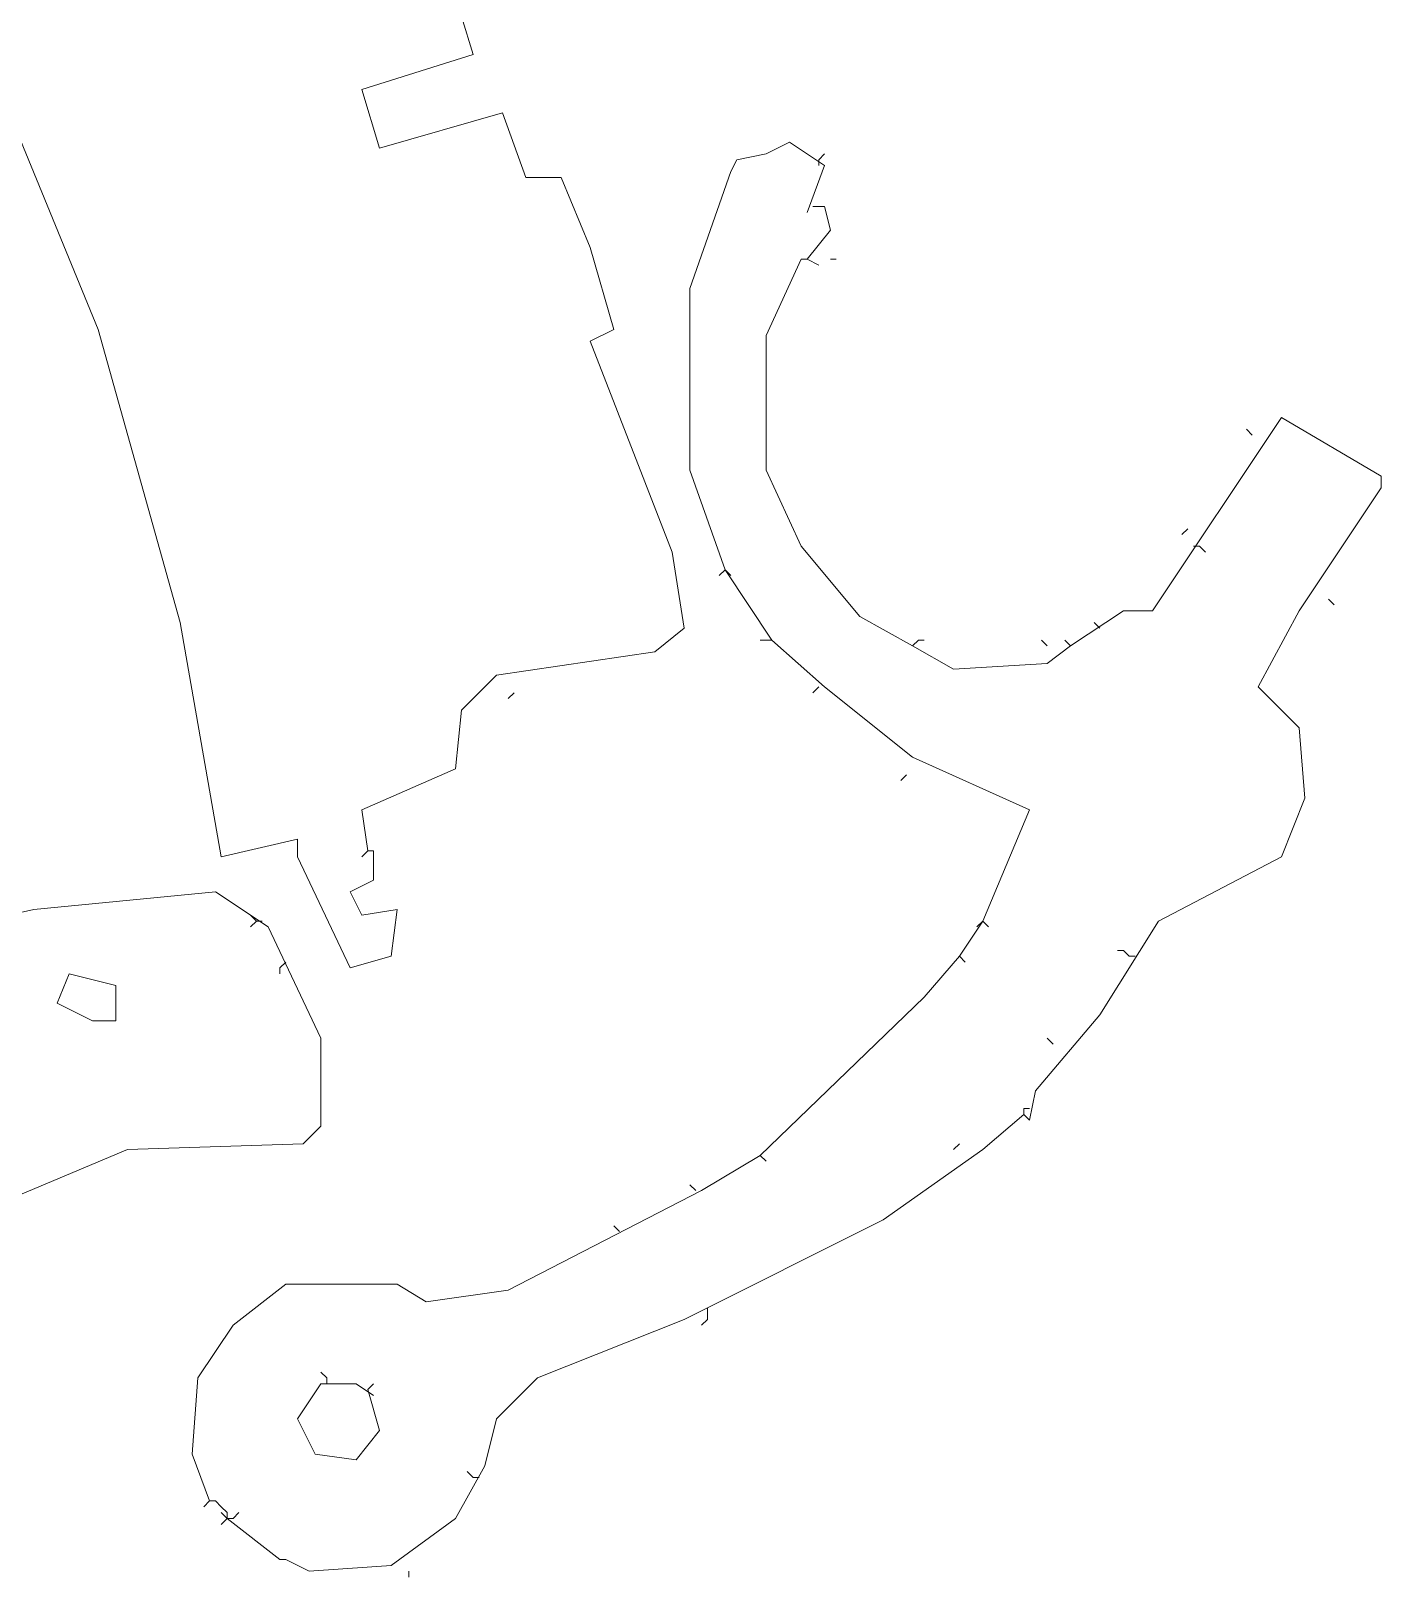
# Model space of a CAD drawing. Header units: millimetres. Extents: x -91 to 120, y -182 to 176.
# Drawn here: x 40.1 to 120.5, y -175.8 to -83.7 of the extents above; entities that cross this region are included whole.
import ezdxf

# ---------------------------------------------------------------- set-up
doc = ezdxf.new("R2010")
doc.units = ezdxf.units.MM
doc.header["$MEASUREMENT"] = 0
doc.layers.add('Katman 1', color=7, linetype='Continuous')

msp = doc.modelspace()

# ---------------------------------------------------------------- linework, layer by layer
at = {"layer": 'Katman 1', "lineweight": 9}
for points, knots in [([(60.1428, -132.5137), (60.1428, -132.5137), (60.4916, -132.5137), (60.4916, -132.5137), (60.4916, -132.5137), (60.4916, -132.5137), (60.4916, -134.2579), (60.4916, -134.2579), (60.4916, -134.2579), (60.4916, -134.2579), (59.0963, -134.9555), (59.0963, -134.9555), (59.0963, -134.9555), (59.0963, -134.9555), (59.7939, -136.3509), (59.7939, -136.3509), (59.7939, -136.3509), (59.7939, -136.3509), (61.8869, -136.002), (61.8869, -136.002), (61.8869, -136.002), (61.8869, -136.002), (61.5381, -138.7927), (61.5381, -138.7927), (61.5381, -138.7927), (61.5381, -138.7927), (59.0963, -139.4904), (59.0963, -139.4904), (59.0963, -139.4904), (59.0963, -139.4904), (55.9567, -132.8625), (55.9567, -132.8625), (55.9567, -132.8625), (55.9567, -132.8625), (55.9567, -131.816), (55.9567, -131.816), (55.9567, -131.816), (55.9567, -131.816), (51.4218, -132.8625), (51.4218, -132.8625), (51.4218, -132.8625), (51.4218, -132.8625), (48.98, -118.909), (48.98, -118.909), (48.98, -118.909), (48.98, -118.909), (44.0962, -101.4672), (44.0962, -101.4672), (44.0962, -101.4672), (44.0962, -101.4672), (38.5149, -87.8625), (38.5149, -87.8625), (38.5149, -87.8625), (38.5149, -87.8625), (31.5381, -73.5602), (31.5381, -73.5602), (31.5381, -73.5602), (31.5381, -73.5602), (30.4916, -72.1648), (30.4916, -72.1648), (30.4916, -72.1648), (30.4916, -72.1648), (24.5614, -62.3974), (24.5614, -62.3974), (24.5614, -62.3974), (24.5614, -62.3974), (28.0498, -61.002), (28.0498, -61.002), (28.0498, -61.002), (28.0498, -61.002), (27.0032, -57.1648), (27.0032, -57.1648), (27.0032, -57.1648), (27.0032, -57.1648), (25.259, -52.2811), (25.259, -52.2811)], [0, 0, 0, 0, 0.05, 0.05, 0.05, 0.05, 0.1, 0.1, 0.1, 0.1, 0.15, 0.15, 0.15, 0.15, 0.2, 0.2, 0.2, 0.2, 0.25, 0.25, 0.25, 0.25, 0.3, 0.3, 0.3, 0.3, 0.35, 0.35, 0.35, 0.35, 0.4, 0.4, 0.4, 0.4, 0.45, 0.45, 0.45, 0.45, 0.5, 0.5, 0.5, 0.5, 0.55, 0.55, 0.55, 0.55, 0.6, 0.6, 0.6, 0.6, 0.65, 0.65, 0.65, 0.65, 0.7, 0.7, 0.7, 0.7, 0.75, 0.75, 0.75, 0.75, 0.8, 0.8, 0.8, 0.8, 0.85, 0.85, 0.85, 0.85, 0.9, 0.9, 0.9, 0.9, 1, 1, 1, 1]), ([(60.1428, -132.5137), (60.1428, -132.5137), (59.7939, -130.0718), (59.7939, -130.0718), (59.7939, -130.0718), (59.7939, -130.0718), (65.3753, -127.6299), (65.3753, -127.6299), (65.3753, -127.6299), (65.3753, -127.6299), (65.7242, -124.1416), (65.7242, -124.1416), (65.7242, -124.1416), (65.7242, -124.1416), (67.8172, -122.0485), (67.8172, -122.0485), (67.8172, -122.0485), (67.8172, -122.0485), (77.2358, -120.6532), (77.2358, -120.6532), (77.2358, -120.6532), (77.2358, -120.6532), (78.98, -119.2579), (78.98, -119.2579), (78.98, -119.2579), (78.98, -119.2579), (78.2823, -114.723), (78.2823, -114.723), (78.2823, -114.723), (78.2823, -114.723), (73.3986, -102.1648), (73.3986, -102.1648), (73.3986, -102.1648), (73.3986, -102.1648), (74.7939, -101.4672), (74.7939, -101.4672), (74.7939, -101.4672), (74.7939, -101.4672), (73.3986, -96.5834), (73.3986, -96.5834), (73.3986, -96.5834), (73.3986, -96.5834), (71.6544, -92.3974), (71.6544, -92.3974), (71.6544, -92.3974), (71.6544, -92.3974), (69.5614, -92.3974), (69.5614, -92.3974), (69.5614, -92.3974), (69.5614, -92.3974), (68.166, -88.5602), (68.166, -88.5602), (68.166, -88.5602), (68.166, -88.5602), (60.8404, -90.6532), (60.8404, -90.6532), (60.8404, -90.6532), (60.8404, -90.6532), (59.7939, -87.1648), (59.7939, -87.1648), (59.7939, -87.1648), (59.7939, -87.1648), (66.4218, -85.0718), (66.4218, -85.0718), (66.4218, -85.0718), (66.4218, -85.0718), (65.0265, -80.5369), (65.0265, -80.5369), (65.0265, -80.5369), (65.0265, -80.5369), (66.7707, -79.8393), (66.7707, -79.8393), (66.7707, -79.8393), (66.7707, -79.8393), (63.2823, -70.7695), (63.2823, -70.7695), (63.2823, -70.7695), (63.2823, -70.7695), (61.1893, -70.7695), (61.1893, -70.7695), (61.1893, -70.7695), (61.1893, -70.7695), (55.6079, -56.4672), (55.6079, -56.4672), (55.6079, -56.4672), (55.6079, -56.4672), (53.5149, -54.723), (53.5149, -54.723), (53.5149, -54.723), (53.5149, -54.723), (49.6777, -55.0718), (49.6777, -55.0718), (49.6777, -55.0718), (49.6777, -55.0718), (43.3986, -58.5602), (43.3986, -58.5602), (43.3986, -58.5602), (43.3986, -58.5602), (40.259, -58.5602), (40.259, -58.5602), (40.259, -58.5602), (40.259, -58.5602), (38.5149, -57.5137), (38.5149, -57.5137), (38.5149, -57.5137), (38.5149, -57.5137), (35.0265, -58.2113), (35.0265, -58.2113), (35.0265, -58.2113), (35.0265, -58.2113), (32.5846, -59.2578), (32.5846, -59.2578), (32.5846, -59.2578), (32.5846, -59.2578), (31.5381, -57.8625), (31.5381, -57.8625), (31.5381, -57.8625), (31.5381, -57.8625), (30.8404, -55.7695), (30.8404, -55.7695), (30.8404, -55.7695), (30.8404, -55.7695), (28.7474, -55.7695), (28.7474, -55.7695), (28.7474, -55.7695), (28.7474, -55.7695), (28.7474, -54.3741), (28.7474, -54.3741), (28.7474, -54.3741), (28.7474, -54.3741), (29.7939, -53.6765), (29.7939, -53.6765), (29.7939, -53.6765), (29.7939, -53.6765), (29.0963, -51.9323), (29.0963, -51.9323), (29.0963, -51.9323), (29.0963, -51.9323), (26.3056, -51.5834), (26.3056, -51.5834)], [0, 0, 0, 0, 0.0277778, 0.0277778, 0.0277778, 0.0277778, 0.0555556, 0.0555556, 0.0555556, 0.0555556, 0.0833333, 0.0833333, 0.0833333, 0.0833333, 0.1111111, 0.1111111, 0.1111111, 0.1111111, 0.1388889, 0.1388889, 0.1388889, 0.1388889, 0.1666667, 0.1666667, 0.1666667, 0.1666667, 0.1944444, 0.1944444, 0.1944444, 0.1944444, 0.2222222, 0.2222222, 0.2222222, 0.2222222, 0.25, 0.25, 0.25, 0.25, 0.2777778, 0.2777778, 0.2777778, 0.2777778, 0.3055556, 0.3055556, 0.3055556, 0.3055556, 0.3333333, 0.3333333, 0.3333333, 0.3333333, 0.3611111, 0.3611111, 0.3611111, 0.3611111, 0.3888889, 0.3888889, 0.3888889, 0.3888889, 0.4166667, 0.4166667, 0.4166667, 0.4166667, 0.4444444, 0.4444444, 0.4444444, 0.4444444, 0.4722222, 0.4722222, 0.4722222, 0.4722222, 0.5, 0.5, 0.5, 0.5, 0.5277778, 0.5277778, 0.5277778, 0.5277778, 0.5555556, 0.5555556, 0.5555556, 0.5555556, 0.5833333, 0.5833333, 0.5833333, 0.5833333, 0.6111111, 0.6111111, 0.6111111, 0.6111111, 0.6388889, 0.6388889, 0.6388889, 0.6388889, 0.6666667, 0.6666667, 0.6666667, 0.6666667, 0.6944444, 0.6944444, 0.6944444, 0.6944444, 0.7222222, 0.7222222, 0.7222222, 0.7222222, 0.75, 0.75, 0.75, 0.75, 0.7777778, 0.7777778, 0.7777778, 0.7777778, 0.8055556, 0.8055556, 0.8055556, 0.8055556, 0.8333333, 0.8333333, 0.8333333, 0.8333333, 0.8611111, 0.8611111, 0.8611111, 0.8611111, 0.8888889, 0.8888889, 0.8888889, 0.8888889, 0.9166667, 0.9166667, 0.9166667, 0.9166667, 0.9444444, 0.9444444, 0.9444444, 0.9444444, 1, 1, 1, 1]), ([(81.4218, -115.7695), (81.4218, -115.7695), (79.3288, -109.8392), (79.3288, -109.8392), (79.3288, -109.8392), (79.3288, -109.8392), (79.3288, -99.0253), (79.3288, -99.0253), (79.3288, -99.0253), (79.3288, -99.0253), (81.7707, -92.0485), (81.7707, -92.0485), (81.7707, -92.0485), (81.7707, -92.0485), (82.1195, -91.3509), (82.1195, -91.3509), (82.1195, -91.3509), (82.1195, -91.3509), (83.8637, -91.002), (83.8637, -91.002), (83.8637, -91.002), (83.8637, -91.002), (85.259, -90.3044), (85.259, -90.3044), (85.259, -90.3044), (85.259, -90.3044), (87.3521, -91.6997), (87.3521, -91.6997), (87.3521, -91.6997), (87.3521, -91.6997), (86.3056, -94.4904), (86.3056, -94.4904)], [0, 0, 0, 0, 0.1111111, 0.1111111, 0.1111111, 0.1111111, 0.2222222, 0.2222222, 0.2222222, 0.2222222, 0.3333333, 0.3333333, 0.3333333, 0.3333333, 0.4444444, 0.4444444, 0.4444444, 0.4444444, 0.5555556, 0.5555556, 0.5555556, 0.5555556, 0.6666667, 0.6666667, 0.6666667, 0.6666667, 0.7777778, 0.7777778, 0.7777778, 0.7777778, 1, 1, 1, 1]), ([(86.3056, -97.2811), (86.3056, -97.2811), (87.7009, -95.5369), (87.7009, -95.5369), (87.7009, -95.5369), (87.7009, -95.5369), (87.3521, -94.1416), (87.3521, -94.1416), (87.3521, -94.1416), (87.3521, -94.1416), (86.6544, -94.1416), (86.6544, -94.1416)], [0, 0, 0, 0, 0.25, 0.25, 0.25, 0.25, 0.5, 0.5, 0.5, 0.5, 1, 1, 1, 1]), ([(92.5846, -120.3044), (92.5846, -120.3044), (89.4451, -118.5602), (89.4451, -118.5602), (89.4451, -118.5602), (89.4451, -118.5602), (85.9567, -114.3741), (85.9567, -114.3741), (85.9567, -114.3741), (85.9567, -114.3741), (83.8637, -109.8392), (83.8637, -109.8392), (83.8637, -109.8392), (83.8637, -109.8392), (83.8637, -101.816), (83.8637, -101.816), (83.8637, -101.816), (83.8637, -101.816), (85.9567, -97.2811), (85.9567, -97.2811), (85.9567, -97.2811), (85.9567, -97.2811), (86.3056, -97.2811), (86.3056, -97.2811), (86.3056, -97.2811), (86.3056, -97.2811), (87.0032, -97.63), (87.0032, -97.63)], [0, 0, 0, 0, 0.125, 0.125, 0.125, 0.125, 0.25, 0.25, 0.25, 0.25, 0.375, 0.375, 0.375, 0.375, 0.5, 0.5, 0.5, 0.5, 0.625, 0.625, 0.625, 0.625, 0.75, 0.75, 0.75, 0.75, 1, 1, 1, 1]), ([(51.7707, -172.2811), (51.7707, -172.2811), (54.9102, -174.723), (54.9102, -174.723), (54.9102, -174.723), (54.9102, -174.723), (55.2591, -174.723), (55.2591, -174.723), (55.2591, -174.723), (55.2591, -174.723), (56.6544, -175.4206), (56.6544, -175.4206), (56.6544, -175.4206), (56.6544, -175.4206), (61.5381, -175.0718), (61.5381, -175.0718), (61.5381, -175.0718), (61.5381, -175.0718), (65.3753, -172.2811), (65.3753, -172.2811), (65.3753, -172.2811), (65.3753, -172.2811), (67.1195, -169.1416), (67.1195, -169.1416), (67.1195, -169.1416), (67.1195, -169.1416), (67.8172, -166.3509), (67.8172, -166.3509), (67.8172, -166.3509), (67.8172, -166.3509), (70.259, -163.909), (70.259, -163.909), (70.259, -163.909), (70.259, -163.909), (78.98, -160.4207), (78.98, -160.4207), (78.98, -160.4207), (78.98, -160.4207), (90.8405, -154.4904), (90.8405, -154.4904), (90.8405, -154.4904), (90.8405, -154.4904), (96.7707, -150.3044), (96.7707, -150.3044), (96.7707, -150.3044), (96.7707, -150.3044), (99.2125, -148.2113), (99.2125, -148.2113), (99.2125, -148.2113), (99.2125, -148.2113), (99.5614, -148.5602), (99.5614, -148.5602), (99.5614, -148.5602), (99.5614, -148.5602), (99.9102, -146.816), (99.9102, -146.816), (99.9102, -146.816), (99.9102, -146.816), (103.7474, -142.2811), (103.7474, -142.2811), (103.7474, -142.2811), (103.7474, -142.2811), (107.2358, -136.6997), (107.2358, -136.6997), (107.2358, -136.6997), (107.2358, -136.6997), (114.5614, -132.8625), (114.5614, -132.8625), (114.5614, -132.8625), (114.5614, -132.8625), (115.9567, -129.3741), (115.9567, -129.3741), (115.9567, -129.3741), (115.9567, -129.3741), (115.6079, -125.1881), (115.6079, -125.1881), (115.6079, -125.1881), (115.6079, -125.1881), (113.166, -122.7462), (113.166, -122.7462), (113.166, -122.7462), (113.166, -122.7462), (115.6079, -118.2113), (115.6079, -118.2113), (115.6079, -118.2113), (115.6079, -118.2113), (120.4916, -110.8858), (120.4916, -110.8858), (120.4916, -110.8858), (120.4916, -110.8858), (120.4916, -110.1881), (120.4916, -110.1881), (120.4916, -110.1881), (120.4916, -110.1881), (114.5614, -106.6997), (114.5614, -106.6997), (114.5614, -106.6997), (114.5614, -106.6997), (106.8869, -118.2113), (106.8869, -118.2113), (106.8869, -118.2113), (106.8869, -118.2113), (105.1428, -118.2113), (105.1428, -118.2113), (105.1428, -118.2113), (105.1428, -118.2113), (102.0032, -120.3044), (102.0032, -120.3044), (102.0032, -120.3044), (102.0032, -120.3044), (101.6544, -119.9555), (101.6544, -119.9555)], [0, 0, 0, 0, 0.0344828, 0.0344828, 0.0344828, 0.0344828, 0.0689655, 0.0689655, 0.0689655, 0.0689655, 0.1034483, 0.1034483, 0.1034483, 0.1034483, 0.137931, 0.137931, 0.137931, 0.137931, 0.1724138, 0.1724138, 0.1724138, 0.1724138, 0.2068966, 0.2068966, 0.2068966, 0.2068966, 0.2413793, 0.2413793, 0.2413793, 0.2413793, 0.2758621, 0.2758621, 0.2758621, 0.2758621, 0.3103448, 0.3103448, 0.3103448, 0.3103448, 0.3448276, 0.3448276, 0.3448276, 0.3448276, 0.3793103, 0.3793103, 0.3793103, 0.3793103, 0.4137931, 0.4137931, 0.4137931, 0.4137931, 0.4482759, 0.4482759, 0.4482759, 0.4482759, 0.4827586, 0.4827586, 0.4827586, 0.4827586, 0.5172414, 0.5172414, 0.5172414, 0.5172414, 0.5517241, 0.5517241, 0.5517241, 0.5517241, 0.5862069, 0.5862069, 0.5862069, 0.5862069, 0.6206897, 0.6206897, 0.6206897, 0.6206897, 0.6551724, 0.6551724, 0.6551724, 0.6551724, 0.6896552, 0.6896552, 0.6896552, 0.6896552, 0.7241379, 0.7241379, 0.7241379, 0.7241379, 0.7586207, 0.7586207, 0.7586207, 0.7586207, 0.7931034, 0.7931034, 0.7931034, 0.7931034, 0.8275862, 0.8275862, 0.8275862, 0.8275862, 0.862069, 0.862069, 0.862069, 0.862069, 0.8965517, 0.8965517, 0.8965517, 0.8965517, 0.9310345, 0.9310345, 0.9310345, 0.9310345, 1, 1, 1, 1]), ([(84.2125, -119.9555), (84.2125, -119.9555), (81.4218, -115.7695), (81.4218, -115.7695), (81.4218, -115.7695), (81.4218, -115.7695), (81.073, -116.1183), (81.073, -116.1183)], [0, 0, 0, 0, 0.3333333, 0.3333333, 0.3333333, 0.3333333, 1, 1, 1, 1]), ([(96.7707, -136.6997), (96.7707, -136.6997), (99.5614, -130.0718), (99.5614, -130.0718), (99.5614, -130.0718), (99.5614, -130.0718), (92.5846, -126.9323), (92.5846, -126.9323), (92.5846, -126.9323), (92.5846, -126.9323), (87.3521, -122.7462), (87.3521, -122.7462), (87.3521, -122.7462), (87.3521, -122.7462), (84.2125, -119.9555), (84.2125, -119.9555), (84.2125, -119.9555), (84.2125, -119.9555), (83.5149, -119.9555), (83.5149, -119.9555)], [0, 0, 0, 0, 0.1666667, 0.1666667, 0.1666667, 0.1666667, 0.3333333, 0.3333333, 0.3333333, 0.3333333, 0.5, 0.5, 0.5, 0.5, 0.6666667, 0.6666667, 0.6666667, 0.6666667, 1, 1, 1, 1]), ([(92.5846, -120.3044), (92.5846, -120.3044), (92.9335, -119.9555), (92.9335, -119.9555), (92.9335, -119.9555), (92.9335, -119.9555), (93.2823, -119.9555), (93.2823, -119.9555)], [0, 0, 0, 0, 0.3333333, 0.3333333, 0.3333333, 0.3333333, 1, 1, 1, 1]), ([(92.5846, -120.3044), (92.5846, -120.3044), (95.0265, -121.6997), (95.0265, -121.6997), (95.0265, -121.6997), (95.0265, -121.6997), (100.6079, -121.3509), (100.6079, -121.3509), (100.6079, -121.3509), (100.6079, -121.3509), (102.0032, -120.3044), (102.0032, -120.3044)], [0, 0, 0, 0, 0.25, 0.25, 0.25, 0.25, 0.5, 0.5, 0.5, 0.5, 1, 1, 1, 1]), ([(30.8404, -149.6067), (30.8404, -149.6067), (33.2823, -148.909), (33.2823, -148.909), (33.2823, -148.909), (33.2823, -148.909), (35.0265, -154.8392), (35.0265, -154.8392), (35.0265, -154.8392), (35.0265, -154.8392), (45.8404, -150.3044), (45.8404, -150.3044), (45.8404, -150.3044), (45.8404, -150.3044), (56.3056, -149.9555), (56.3056, -149.9555), (56.3056, -149.9555), (56.3056, -149.9555), (57.3521, -148.909), (57.3521, -148.909), (57.3521, -148.909), (57.3521, -148.909), (57.3521, -143.6765), (57.3521, -143.6765), (57.3521, -143.6765), (57.3521, -143.6765), (54.2125, -137.0485), (54.2125, -137.0485), (54.2125, -137.0485), (54.2125, -137.0485), (51.073, -134.9555), (51.073, -134.9555), (51.073, -134.9555), (51.073, -134.9555), (40.259, -136.002), (40.259, -136.002), (40.259, -136.002), (40.259, -136.002), (20.0265, -140.5369), (20.0265, -140.5369), (20.0265, -140.5369), (20.0265, -140.5369), (12.0032, -143.3276), (12.0032, -143.3276), (12.0032, -143.3276), (12.0032, -143.3276), (12.0032, -143.6765), (12.0032, -143.6765)], [0, 0, 0, 0, 0.0769231, 0.0769231, 0.0769231, 0.0769231, 0.1538462, 0.1538462, 0.1538462, 0.1538462, 0.2307692, 0.2307692, 0.2307692, 0.2307692, 0.3076923, 0.3076923, 0.3076923, 0.3076923, 0.3846154, 0.3846154, 0.3846154, 0.3846154, 0.4615385, 0.4615385, 0.4615385, 0.4615385, 0.5384615, 0.5384615, 0.5384615, 0.5384615, 0.6153846, 0.6153846, 0.6153846, 0.6153846, 0.6923077, 0.6923077, 0.6923077, 0.6923077, 0.7692308, 0.7692308, 0.7692308, 0.7692308, 0.8461538, 0.8461538, 0.8461538, 0.8461538, 1, 1, 1, 1]), ([(95.3753, -138.7927), (95.3753, -138.7927), (96.7707, -136.6997), (96.7707, -136.6997), (96.7707, -136.6997), (96.7707, -136.6997), (97.1195, -137.0485), (97.1195, -137.0485)], [0, 0, 0, 0, 0.3333333, 0.3333333, 0.3333333, 0.3333333, 1, 1, 1, 1]), ([(83.5149, -150.6532), (83.5149, -150.6532), (93.2823, -141.2346), (93.2823, -141.2346), (93.2823, -141.2346), (93.2823, -141.2346), (95.3753, -138.7927), (95.3753, -138.7927), (95.3753, -138.7927), (95.3753, -138.7927), (95.7242, -139.1416), (95.7242, -139.1416)], [0, 0, 0, 0, 0.25, 0.25, 0.25, 0.25, 0.5, 0.5, 0.5, 0.5, 1, 1, 1, 1]), ([(105.4916, -138.7927), (105.4916, -138.7927), (105.1428, -138.4439), (105.1428, -138.4439), (105.1428, -138.4439), (105.1428, -138.4439), (104.7939, -138.4439), (104.7939, -138.4439)], [0, 0, 0, 0, 0.3333333, 0.3333333, 0.3333333, 0.3333333, 1, 1, 1, 1]), ([(43.7474, -142.63), (43.7474, -142.63), (45.1428, -142.63), (45.1428, -142.63), (45.1428, -142.63), (45.1428, -142.63), (45.1428, -140.5369), (45.1428, -140.5369), (45.1428, -140.5369), (45.1428, -140.5369), (42.3521, -139.8392), (42.3521, -139.8392), (42.3521, -139.8392), (42.3521, -139.8392), (41.6544, -141.5834), (41.6544, -141.5834), (41.6544, -141.5834), (41.6544, -141.5834), (43.7474, -142.63), (43.7474, -142.63)], [0, 0, 0, 0, 0.1666667, 0.1666667, 0.1666667, 0.1666667, 0.3333333, 0.3333333, 0.3333333, 0.3333333, 0.5, 0.5, 0.5, 0.5, 0.6666667, 0.6666667, 0.6666667, 0.6666667, 1, 1, 1, 1]), ([(55.2591, -139.1416), (55.2591, -139.1416), (54.9102, -139.4904), (54.9102, -139.4904), (54.9102, -139.4904), (54.9102, -139.4904), (54.9102, -139.8392), (54.9102, -139.8392)], [0, 0, 0, 0, 0.3333333, 0.3333333, 0.3333333, 0.3333333, 1, 1, 1, 1]), ([(99.2125, -148.2113), (99.2125, -148.2113), (99.2125, -147.8625), (99.2125, -147.8625), (99.2125, -147.8625), (99.2125, -147.8625), (99.5614, -147.8625), (99.5614, -147.8625)], [0, 0, 0, 0, 0.3333333, 0.3333333, 0.3333333, 0.3333333, 1, 1, 1, 1]), ([(50.7242, -171.2346), (50.7242, -171.2346), (49.6777, -168.4439), (49.6777, -168.4439), (49.6777, -168.4439), (49.6777, -168.4439), (50.0265, -163.909), (50.0265, -163.909), (50.0265, -163.909), (50.0265, -163.909), (52.1195, -160.7695), (52.1195, -160.7695), (52.1195, -160.7695), (52.1195, -160.7695), (55.2591, -158.3276), (55.2591, -158.3276), (55.2591, -158.3276), (55.2591, -158.3276), (61.8869, -158.3276), (61.8869, -158.3276), (61.8869, -158.3276), (61.8869, -158.3276), (63.6311, -159.3741), (63.6311, -159.3741), (63.6311, -159.3741), (63.6311, -159.3741), (68.5149, -158.6765), (68.5149, -158.6765), (68.5149, -158.6765), (68.5149, -158.6765), (80.0265, -152.7462), (80.0265, -152.7462), (80.0265, -152.7462), (80.0265, -152.7462), (83.5149, -150.6532), (83.5149, -150.6532), (83.5149, -150.6532), (83.5149, -150.6532), (83.8637, -151.002), (83.8637, -151.002)], [0, 0, 0, 0, 0.0909091, 0.0909091, 0.0909091, 0.0909091, 0.1818182, 0.1818182, 0.1818182, 0.1818182, 0.2727273, 0.2727273, 0.2727273, 0.2727273, 0.3636364, 0.3636364, 0.3636364, 0.3636364, 0.4545455, 0.4545455, 0.4545455, 0.4545455, 0.5454545, 0.5454545, 0.5454545, 0.5454545, 0.6363636, 0.6363636, 0.6363636, 0.6363636, 0.7272727, 0.7272727, 0.7272727, 0.7272727, 0.8181818, 0.8181818, 0.8181818, 0.8181818, 1, 1, 1, 1]), ([(80.3753, -160.0718), (80.3753, -160.0718), (80.3753, -160.4207), (80.3753, -160.4207), (80.3753, -160.4207), (80.3753, -160.4207), (80.0265, -160.7695), (80.0265, -160.7695)], [0, 0, 0, 0, 0.3333333, 0.3333333, 0.3333333, 0.3333333, 1, 1, 1, 1]), ([(57.7009, -164.2579), (57.7009, -164.2579), (57.7009, -163.909), (57.7009, -163.909), (57.7009, -163.909), (57.7009, -163.909), (57.3521, -163.5602), (57.3521, -163.5602)], [0, 0, 0, 0, 0.3333333, 0.3333333, 0.3333333, 0.3333333, 1, 1, 1, 1]), ([(60.1428, -164.6067), (60.1428, -164.6067), (60.8404, -167.0485), (60.8404, -167.0485), (60.8404, -167.0485), (60.8404, -167.0485), (59.4451, -168.7927), (59.4451, -168.7927), (59.4451, -168.7927), (59.4451, -168.7927), (57.0032, -168.4439), (57.0032, -168.4439), (57.0032, -168.4439), (57.0032, -168.4439), (55.9567, -166.3509), (55.9567, -166.3509), (55.9567, -166.3509), (55.9567, -166.3509), (57.3521, -164.2579), (57.3521, -164.2579), (57.3521, -164.2579), (57.3521, -164.2579), (59.4451, -164.2579), (59.4451, -164.2579), (59.4451, -164.2579), (59.4451, -164.2579), (60.4916, -164.9555), (60.4916, -164.9555)], [0, 0, 0, 0, 0.125, 0.125, 0.125, 0.125, 0.25, 0.25, 0.25, 0.25, 0.375, 0.375, 0.375, 0.375, 0.5, 0.5, 0.5, 0.5, 0.625, 0.625, 0.625, 0.625, 0.75, 0.75, 0.75, 0.75, 1, 1, 1, 1]), ([(51.7707, -172.2811), (51.7707, -172.2811), (51.7707, -171.9323), (51.7707, -171.9323), (51.7707, -171.9323), (51.7707, -171.9323), (51.4218, -171.5834), (51.4218, -171.5834), (51.4218, -171.5834), (51.4218, -171.5834), (51.073, -171.2346), (51.073, -171.2346), (51.073, -171.2346), (51.073, -171.2346), (50.7242, -171.2346), (50.7242, -171.2346), (50.7242, -171.2346), (50.7242, -171.2346), (50.3753, -171.5834), (50.3753, -171.5834)], [0, 0, 0, 0, 0.1666667, 0.1666667, 0.1666667, 0.1666667, 0.3333333, 0.3333333, 0.3333333, 0.3333333, 0.5, 0.5, 0.5, 0.5, 0.6666667, 0.6666667, 0.6666667, 0.6666667, 1, 1, 1, 1]), ([(51.7707, -172.2811), (51.7707, -172.2811), (52.1195, -172.2811), (52.1195, -172.2811), (52.1195, -172.2811), (52.1195, -172.2811), (52.4683, -171.9323), (52.4683, -171.9323)], [0, 0, 0, 0, 0.3333333, 0.3333333, 0.3333333, 0.3333333, 1, 1, 1, 1])]:
    msp.add_open_spline(points, degree=3, knots=knots, dxfattribs=at)
for points in [[(87.0032, -91.3509), (87.0032, -91.3509), (87.3521, -91.002), (87.3521, -91.002)], [(87.0032, -91.3509), (87.0032, -91.3509), (87.0032, -91.6997), (87.0032, -91.6997)], [(87.7009, -97.2811), (87.7009, -97.2811), (88.0497, -97.2811), (88.0497, -97.2811)], [(112.8172, -107.7462), (112.8172, -107.7462), (112.4684, -107.3974), (112.4684, -107.3974)], [(108.6311, -113.6764), (108.6311, -113.6764), (108.98, -113.3276), (108.98, -113.3276)], [(109.6777, -114.3741), (109.6777, -114.3741), (109.3288, -114.3741), (109.3288, -114.3741)], [(109.6777, -114.3741), (109.6777, -114.3741), (110.0265, -114.723), (110.0265, -114.723)], [(81.4218, -115.7695), (81.4218, -115.7695), (81.7707, -116.1183), (81.7707, -116.1183)], [(117.7009, -117.8625), (117.7009, -117.8625), (117.3521, -117.5137), (117.3521, -117.5137)], [(103.7474, -119.2579), (103.7474, -119.2579), (103.3986, -118.909), (103.3986, -118.909)], [(100.6079, -120.3044), (100.6079, -120.3044), (100.2591, -119.9555), (100.2591, -119.9555)], [(68.5149, -123.4439), (68.5149, -123.4439), (68.8637, -123.0951), (68.8637, -123.0951)], [(87.0032, -122.7462), (87.0032, -122.7462), (86.6544, -123.0951), (86.6544, -123.0951)], [(91.887, -128.3276), (91.887, -128.3276), (92.2358, -127.9788), (92.2358, -127.9788)], [(60.1428, -132.5137), (60.1428, -132.5137), (59.7939, -132.8625), (59.7939, -132.8625)], [(53.5149, -136.6997), (53.5149, -136.6997), (53.166, -136.3509), (53.166, -136.3509)], [(53.5149, -136.6997), (53.5149, -136.6997), (53.166, -137.0485), (53.166, -137.0485)], [(53.5149, -136.6997), (53.5149, -136.6997), (53.8637, -136.6997), (53.8637, -136.6997)], [(96.7707, -136.6997), (96.7707, -136.6997), (96.4218, -137.0485), (96.4218, -137.0485)], [(105.4916, -138.7927), (105.4916, -138.7927), (105.8404, -138.7927), (105.8404, -138.7927)], [(100.9567, -144.0253), (100.9567, -144.0253), (100.6079, -143.6765), (100.6079, -143.6765)], [(95.0265, -150.3044), (95.0265, -150.3044), (95.3753, -149.9555), (95.3753, -149.9555)], [(79.6776, -152.7462), (79.6776, -152.7462), (79.3288, -152.3974), (79.3288, -152.3974)], [(75.1428, -155.1881), (75.1428, -155.1881), (74.7939, -154.8392), (74.7939, -154.8392)], [(80.3753, -160.0718), (80.3753, -160.0718), (80.3753, -159.723), (80.3753, -159.723)], [(60.1428, -164.6067), (60.1428, -164.6067), (60.4916, -164.2579), (60.4916, -164.2579)], [(66.4218, -169.8393), (66.4218, -169.8393), (66.073, -169.4904), (66.073, -169.4904)], [(66.4218, -169.8393), (66.4218, -169.8393), (66.7707, -169.8393), (66.7707, -169.8393)], [(51.7707, -172.2811), (51.7707, -172.2811), (51.4218, -171.9323), (51.4218, -171.9323)], [(51.7707, -172.2811), (51.7707, -172.2811), (51.4218, -172.6299), (51.4218, -172.6299)], [(52.1195, -172.2811), (52.1195, -172.2811), (51.7707, -172.2811), (51.7707, -172.2811)], [(62.5846, -175.7695), (62.5846, -175.7695), (62.5846, -175.4206), (62.5846, -175.4206)]]:
    msp.add_open_spline(points, degree=3, dxfattribs=at)

doc.saveas('drawing.dxf')
